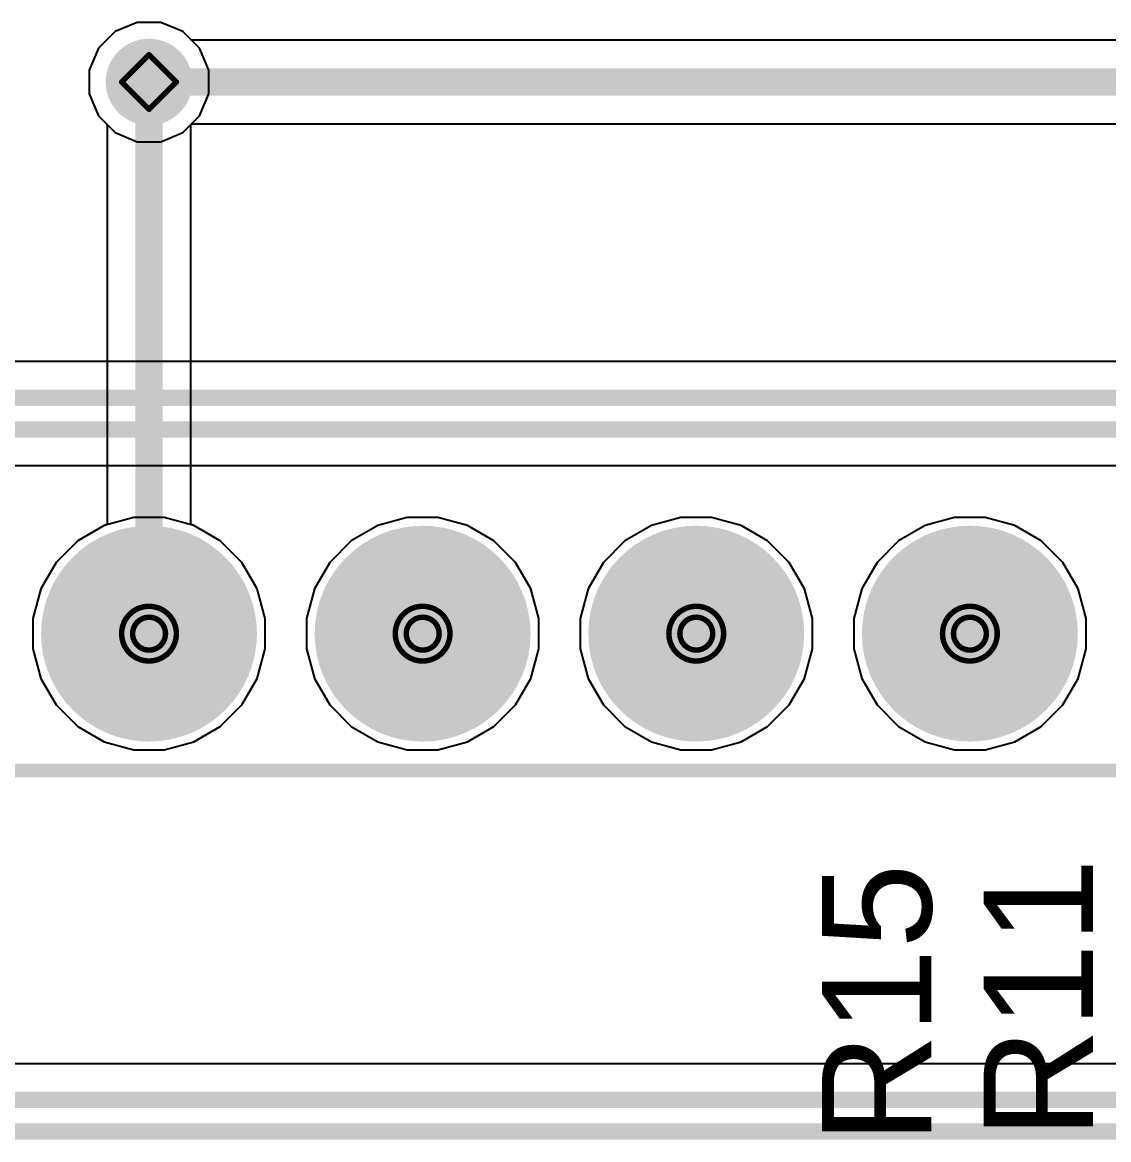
# Model space of a CAD drawing. Header units: inches. Extents: x -31 to 249, y -28 to 261.
# Drawn here: x 59.58 to 69.66, y 34.67 to 45.05 of the extents above; entities that cross this region are included whole.
import ezdxf

# ---------------------------------------------------------------- set-up
doc = ezdxf.new("R2010")
doc.units = ezdxf.units.IN
for name, color, linetype in [('Bottom Layer', 5, 'Continuous'), ('Bottom Solder', 6, 'Continuous'), ('Drill Drawing', 1, 'Continuous'), ('Mechanical 13', 56, 'Continuous'), ('Multi-Layer', 9, 'Continuous'), ('Pad Holes', 156, 'Continuous'), ('Top Layer', 1, 'Continuous'), ('Top Overlay', 2, 'Continuous'), ('Top Solder', 216, 'Continuous'), ('Via Holes', 16, 'Continuous')]:
    doc.layers.add(name, color=color, linetype=linetype)
doc.styles.add('Arial', font='', dxfattribs={"height": 0.2})
doc.styles.get('Arial').set_extended_font_data('Arial')

# ---------------------------------------------------------------- blocks, each defined once
blk = doc.blocks.new('A000005_17')
at = {"layer": 'Bottom Layer'}
h = blk.add_hatch(color=5, dxfattribs=at)
edge = h.paths.add_edge_path()
edge.add_arc((-7.62, 7.62), 0.9, 0, 360)
h = blk.add_hatch(color=5, dxfattribs=at)
edge = h.paths.add_edge_path()
edge.add_arc((-7.62, 5.08), 0.9, 0, 360)
h = blk.add_hatch(color=5, dxfattribs=at)
edge = h.paths.add_edge_path()
edge.add_arc((-7.62, 2.54), 0.9, 0, 360)
h = blk.add_hatch(color=5, dxfattribs=at)
edge = h.paths.add_edge_path()
edge.add_arc((-7.62, 0), 0.9, 0, 360)
at = {"layer": 'Bottom Solder'}
h = blk.add_hatch(color=6, dxfattribs=at)
edge = h.paths.add_edge_path()
edge.add_arc((-7.62, 7.62), 1.002, 0, 360)
h = blk.add_hatch(color=6, dxfattribs=at)
edge = h.paths.add_edge_path()
edge.add_arc((-7.62, 5.08), 1.002, 0, 360)
h = blk.add_hatch(color=6, dxfattribs=at)
edge = h.paths.add_edge_path()
edge.add_arc((-7.62, 2.54), 1.002, 0, 360)
h = blk.add_hatch(color=6, dxfattribs=at)
edge = h.paths.add_edge_path()
edge.add_arc((-7.62, 0), 1.002, 0, 360)
at = {"layer": 'Multi-Layer'}
h = blk.add_hatch(color=9, dxfattribs=at)
edge = h.paths.add_edge_path()
edge.add_arc((-7.62, 7.62), 0.9, 0, 360)
h = blk.add_hatch(color=9, dxfattribs=at)
edge = h.paths.add_edge_path()
edge.add_arc((-7.62, 5.08), 0.9, 0, 360)
h = blk.add_hatch(color=9, dxfattribs=at)
edge = h.paths.add_edge_path()
edge.add_arc((-7.62, 2.54), 0.9, 0, 360)
h = blk.add_hatch(color=9, dxfattribs=at)
edge = h.paths.add_edge_path()
edge.add_arc((-7.62, 0), 0.9, 0, 360)
at = {"layer": 'Pad Holes'}
h = blk.add_hatch(color=7, dxfattribs=at)
edge = h.paths.add_edge_path()
edge.add_arc((-7.62, 7.62), 0.5, 0, 360)
h = blk.add_hatch(color=7, dxfattribs=at)
edge = h.paths.add_edge_path()
edge.add_arc((-7.62, 5.08), 0.5, 0, 360)
h = blk.add_hatch(color=7, dxfattribs=at)
edge = h.paths.add_edge_path()
edge.add_arc((-7.62, 2.54), 0.5, 0, 360)
h = blk.add_hatch(color=7, dxfattribs=at)
edge = h.paths.add_edge_path()
edge.add_arc((-7.62, 0), 0.5, 0, 360)
at = {"layer": 'Top Layer'}
h = blk.add_hatch(color=1, dxfattribs=at)
edge = h.paths.add_edge_path()
edge.add_arc((-7.62, 7.62), 0.9, 0, 360)
h = blk.add_hatch(color=1, dxfattribs=at)
edge = h.paths.add_edge_path()
edge.add_arc((-7.62, 5.08), 0.9, 0, 360)
h = blk.add_hatch(color=1, dxfattribs=at)
edge = h.paths.add_edge_path()
edge.add_arc((-7.62, 2.54), 0.9, 0, 360)
h = blk.add_hatch(color=1, dxfattribs=at)
edge = h.paths.add_edge_path()
edge.add_arc((-7.62, 0), 0.9, 0, 360)
at = {"layer": 'Top Solder'}
h = blk.add_hatch(color=216, dxfattribs=at)
edge = h.paths.add_edge_path()
edge.add_arc((-7.62, 7.62), 1.002, 0, 360)
h = blk.add_hatch(color=216, dxfattribs=at)
edge = h.paths.add_edge_path()
edge.add_arc((-7.62, 5.08), 1.002, 0, 360)
h = blk.add_hatch(color=216, dxfattribs=at)
edge = h.paths.add_edge_path()
edge.add_arc((-7.62, 2.54), 1.002, 0, 360)
h = blk.add_hatch(color=216, dxfattribs=at)
edge = h.paths.add_edge_path()
edge.add_arc((-7.62, 0), 1.002, 0, 360)
at = {"layer": 'Mechanical 13'}
blk.add_lwpolyline([(-8.89, 21.59, 0.127, 0.127, 0), (-8.89, -21.59, 0.127, 0.127, 0)], format="xyseb", dxfattribs=at)
at = {"layer": 'Top Overlay'}
blk.add_lwpolyline([(-8.89, 21.59, 0.127, 0.127, 0), (-8.89, -21.59, 0.127, 0.127, 0)], format="xyseb", dxfattribs=at)

msp = doc.modelspace()

# ---------------------------------------------------------------- hatches: boundary and pattern name
at = {"layer": 'Bottom Layer'}
h = msp.add_hatch(color=5, dxfattribs=at)
edge = h.paths.add_edge_path()
edge.add_arc((60.753, 44.491), 0.3, 0, 360)
at = {"layer": 'Bottom Solder'}
h = msp.add_hatch(color=6, dxfattribs=at)
edge = h.paths.add_edge_path()
edge.add_arc((60.753, 44.491), 0.402, 0, 360)
at = {"layer": 'Top Layer'}
h = msp.add_hatch(color=1, dxfattribs=at)
edge = h.paths.add_edge_path()
edge.add_arc((60.753, 44.491), 0.3, 0, 360)
at = {"layer": 'Top Solder'}
h = msp.add_hatch(color=216, dxfattribs=at)
edge = h.paths.add_edge_path()
edge.add_arc((60.753, 44.491), 0.402, 0, 360)
at = {"layer": 'Via Holes'}
h = msp.add_hatch(color=7, dxfattribs=at)
edge = h.paths.add_edge_path()
edge.add_arc((60.753, 44.491), 0.15, 0, 360)

# ---------------------------------------------------------------- linework, layer by layer
at = {"layer": 'Bottom Layer'}
for p, q in [((60.643, 45.045), (60.439, 44.961)), ((60.863, 45.045), (60.643, 45.045)), ((61.067, 44.961), (60.863, 45.045)), ((60.439, 44.961), (60.284, 44.805)), ((61.223, 44.805), (61.067, 44.961)), ((60.284, 44.805), (60.199, 44.601)), ((61.307, 44.601), (61.223, 44.805)), ((60.199, 44.601), (60.199, 44.381)), ((61.307, 44.381), (61.307, 44.601)), ((60.199, 44.381), (60.284, 44.177)), ((61.223, 44.177), (61.307, 44.381)), ((60.284, 44.177), (60.365, 44.096)), ((60.365, 44.096), (60.365, 40.382)), ((61.142, 44.096), (61.223, 44.177)), ((61.142, 40.382), (61.142, 44.096)), ((60.337, 40.374), (60.091, 40.232)), ((60.365, 40.382), (60.337, 40.374)), ((61.169, 40.374), (61.142, 40.382)), ((61.415, 40.232), (61.169, 40.374)), ((62.877, 40.374), (62.631, 40.232)), ((63.151, 40.448), (62.877, 40.374)), ((63.435, 40.448), (63.151, 40.448)), ((63.709, 40.374), (63.435, 40.448)), ((63.955, 40.232), (63.709, 40.374)), ((65.417, 40.374), (65.171, 40.232)), ((65.691, 40.448), (65.417, 40.374)), ((65.975, 40.448), (65.691, 40.448)), ((66.249, 40.374), (65.975, 40.448)), ((66.495, 40.232), (66.249, 40.374)), ((67.957, 40.374), (67.711, 40.232)), ((68.231, 40.448), (67.957, 40.374)), ((68.515, 40.448), (68.231, 40.448)), ((68.789, 40.374), (68.515, 40.448)), ((69.035, 40.232), (68.789, 40.374)), ((60.091, 40.232), (59.891, 40.032)), ((61.616, 40.032), (61.415, 40.232)), ((62.631, 40.232), (62.431, 40.032)), ((64.156, 40.032), (63.955, 40.232)), ((65.171, 40.232), (64.971, 40.032)), ((66.696, 40.032), (66.495, 40.232)), ((67.711, 40.232), (67.511, 40.032)), ((69.236, 40.032), (69.035, 40.232)), ((59.891, 40.032), (59.749, 39.786)), ((61.758, 39.786), (61.616, 40.032)), ((62.431, 40.032), (62.289, 39.786)), ((64.298, 39.786), (64.156, 40.032)), ((64.971, 40.032), (64.829, 39.786)), ((66.838, 39.786), (66.696, 40.032)), ((67.511, 40.032), (67.369, 39.786)), ((69.378, 39.786), (69.236, 40.032)), ((59.749, 39.786), (59.675, 39.512)), ((61.831, 39.512), (61.758, 39.786)), ((62.289, 39.786), (62.215, 39.512)), ((64.371, 39.512), (64.298, 39.786)), ((64.829, 39.786), (64.755, 39.512)), ((66.911, 39.512), (66.838, 39.786)), ((67.369, 39.786), (67.295, 39.512)), ((69.451, 39.512), (69.378, 39.786)), ((59.675, 39.512), (59.675, 39.228)), ((61.831, 39.228), (61.831, 39.512)), ((62.215, 39.512), (62.215, 39.228)), ((64.371, 39.228), (64.371, 39.512)), ((64.755, 39.512), (64.755, 39.228)), ((66.911, 39.228), (66.911, 39.512)), ((67.295, 39.512), (67.295, 39.228)), ((69.451, 39.228), (69.451, 39.512)), ((59.675, 39.228), (59.749, 38.954)), ((61.758, 38.954), (61.831, 39.228)), ((62.215, 39.228), (62.289, 38.954)), ((64.298, 38.954), (64.371, 39.228)), ((64.755, 39.228), (64.829, 38.954)), ((66.838, 38.954), (66.911, 39.228)), ((67.295, 39.228), (67.369, 38.954)), ((69.378, 38.954), (69.451, 39.228)), ((59.749, 38.954), (59.891, 38.708)), ((61.616, 38.708), (61.758, 38.954)), ((62.289, 38.954), (62.431, 38.708)), ((64.156, 38.708), (64.298, 38.954)), ((64.829, 38.954), (64.971, 38.708)), ((66.696, 38.708), (66.838, 38.954)), ((67.369, 38.954), (67.511, 38.708)), ((69.236, 38.708), (69.378, 38.954)), ((59.891, 38.708), (60.091, 38.508)), ((61.415, 38.508), (61.616, 38.708)), ((62.431, 38.708), (62.631, 38.508)), ((63.955, 38.508), (64.156, 38.708)), ((64.971, 38.708), (65.171, 38.508)), ((66.495, 38.508), (66.696, 38.708)), ((67.511, 38.708), (67.711, 38.508)), ((69.035, 38.508), (69.236, 38.708)), ((60.091, 38.508), (60.337, 38.366)), ((61.169, 38.366), (61.415, 38.508)), ((62.631, 38.508), (62.877, 38.366)), ((63.709, 38.366), (63.955, 38.508)), ((65.171, 38.508), (65.417, 38.366)), ((66.249, 38.366), (66.495, 38.508)), ((67.711, 38.508), (67.957, 38.366)), ((68.789, 38.366), (69.035, 38.508)), ((60.337, 38.366), (60.611, 38.292)), ((60.611, 38.292), (60.895, 38.292)), ((60.895, 38.292), (61.169, 38.366)), ((62.877, 38.366), (63.151, 38.292)), ((63.151, 38.292), (63.435, 38.292)), ((63.435, 38.292), (63.709, 38.366)), ((65.417, 38.366), (65.691, 38.292)), ((65.691, 38.292), (65.975, 38.292)), ((65.975, 38.292), (66.249, 38.366)), ((67.957, 38.366), (68.231, 38.292)), ((68.231, 38.292), (68.515, 38.292)), ((68.515, 38.292), (68.789, 38.366)), ((105.818, 35.377), (22.451, 35.377))]:
    msp.add_line(p, q, dxfattribs=at)
for points in [[(60.753, 39.37, 0.254, 0.254, 0), (60.753, 44.491, 0.254, 0.254, 0)], [(22.311, 35.041, 0.152, 0.152, 0), (105.958, 35.041, 0.152, 0.152, 0)], [(22.19, 34.749, 0.152, 0.152, 0), (106.079, 34.749, 0.152, 0.152, 0)]]:
    msp.add_lwpolyline(points, format="xyseb", dxfattribs=at)
for points in [[(60.69, 44.491, 0.127, 0.127, 1), (60.817, 44.491, 0.127, 0.127, 1)], [(60.69, 39.37, 0.127, 0.127, 1), (60.817, 39.37, 0.127, 0.127, 1)]]:
    msp.add_lwpolyline(points, format="xyseb", close=True, dxfattribs=at)
at = {"layer": 'Drill Drawing'}
for points in [[(60.499, 44.491, 0.0508, 0.0508, 0), (60.753, 44.745, 0.0508, 0.0508, 0)], [(60.753, 44.745, 0.0508, 0.0508, 0), (61.007, 44.491, 0.0508, 0.0508, 0)], [(60.499, 44.491, 0.0508, 0.0508, 0), (60.753, 44.237, 0.0508, 0.0508, 0)], [(60.753, 44.237, 0.0508, 0.0508, 0), (61.007, 44.491, 0.0508, 0.0508, 0)]]:
    msp.add_lwpolyline(points, format="xyseb", dxfattribs=at)
for points in [[(60.741, 44.745, 0.0254, 0.0254, 1), (60.766, 44.745, 0.0254, 0.0254, 1)], [(60.741, 44.745, 0.0254, 0.0254, 1), (60.766, 44.745, 0.0254, 0.0254, 1)], [(60.487, 44.491, 0.0254, 0.0254, 1), (60.512, 44.491, 0.0254, 0.0254, 1)], [(60.487, 44.491, 0.0254, 0.0254, 1), (60.512, 44.491, 0.0254, 0.0254, 1)], [(60.995, 44.491, 0.0254, 0.0254, 1), (61.02, 44.491, 0.0254, 0.0254, 1)], [(60.995, 44.491, 0.0254, 0.0254, 1), (61.02, 44.491, 0.0254, 0.0254, 1)], [(60.741, 44.237, 0.0254, 0.0254, 1), (60.766, 44.237, 0.0254, 0.0254, 1)], [(60.741, 44.237, 0.0254, 0.0254, 1), (60.766, 44.237, 0.0254, 0.0254, 1)], [(61.007, 39.37, 0.0508, 0.0508, 1), (60.499, 39.37, 0.0508, 0.0508, 1)], [(63.547, 39.37, 0.0508, 0.0508, 1), (63.039, 39.37, 0.0508, 0.0508, 1)], [(66.087, 39.37, 0.0508, 0.0508, 1), (65.579, 39.37, 0.0508, 0.0508, 1)], [(68.627, 39.37, 0.0508, 0.0508, 1), (68.119, 39.37, 0.0508, 0.0508, 1)], [(60.906, 39.37, 0.0508, 0.0508, 1), (60.601, 39.37, 0.0508, 0.0508, 1)], [(63.446, 39.37, 0.0508, 0.0508, 1), (63.141, 39.37, 0.0508, 0.0508, 1)], [(65.986, 39.37, 0.0508, 0.0508, 1), (65.681, 39.37, 0.0508, 0.0508, 1)], [(68.526, 39.37, 0.0508, 0.0508, 1), (68.221, 39.37, 0.0508, 0.0508, 1)], [(60.487, 39.37, 0.0254, 0.0254, 1), (60.512, 39.37, 0.0254, 0.0254, 1)], [(60.588, 39.37, 0.0254, 0.0254, 1), (60.614, 39.37, 0.0254, 0.0254, 1)], [(60.893, 39.37, 0.0254, 0.0254, 1), (60.918, 39.37, 0.0254, 0.0254, 1)], [(60.995, 39.37, 0.0254, 0.0254, 1), (61.02, 39.37, 0.0254, 0.0254, 1)], [(63.027, 39.37, 0.0254, 0.0254, 1), (63.052, 39.37, 0.0254, 0.0254, 1)], [(63.128, 39.37, 0.0254, 0.0254, 1), (63.154, 39.37, 0.0254, 0.0254, 1)], [(63.433, 39.37, 0.0254, 0.0254, 1), (63.458, 39.37, 0.0254, 0.0254, 1)], [(63.535, 39.37, 0.0254, 0.0254, 1), (63.56, 39.37, 0.0254, 0.0254, 1)], [(65.567, 39.37, 0.0254, 0.0254, 1), (65.592, 39.37, 0.0254, 0.0254, 1)], [(65.668, 39.37, 0.0254, 0.0254, 1), (65.694, 39.37, 0.0254, 0.0254, 1)], [(65.973, 39.37, 0.0254, 0.0254, 1), (65.998, 39.37, 0.0254, 0.0254, 1)], [(66.075, 39.37, 0.0254, 0.0254, 1), (66.1, 39.37, 0.0254, 0.0254, 1)], [(68.107, 39.37, 0.0254, 0.0254, 1), (68.132, 39.37, 0.0254, 0.0254, 1)], [(68.208, 39.37, 0.0254, 0.0254, 1), (68.234, 39.37, 0.0254, 0.0254, 1)], [(68.513, 39.37, 0.0254, 0.0254, 1), (68.538, 39.37, 0.0254, 0.0254, 1)], [(68.615, 39.37, 0.0254, 0.0254, 1), (68.64, 39.37, 0.0254, 0.0254, 1)]]:
    msp.add_lwpolyline(points, format="xyseb", close=True, dxfattribs=at)
at = {"layer": 'Top Layer'}
for p, q in [((60.643, 45.045), (60.439, 44.961)), ((60.863, 45.045), (60.643, 45.045)), ((61.067, 44.961), (60.863, 45.045)), ((60.439, 44.961), (60.284, 44.805)), ((61.148, 44.879), (61.067, 44.961)), ((86.617, 44.879), (61.148, 44.879)), ((60.284, 44.805), (60.199, 44.601)), ((60.199, 44.601), (60.199, 44.381)), ((60.199, 44.381), (60.284, 44.177)), ((60.284, 44.177), (60.439, 44.021)), ((61.067, 44.021), (61.148, 44.103)), ((61.148, 44.103), (83.083, 44.103)), ((60.439, 44.021), (60.643, 43.937)), ((60.863, 43.937), (61.067, 44.021)), ((60.643, 43.937), (60.863, 43.937)), ((80.458, 41.895), (44.927, 41.895)), ((44.667, 40.93), (89.379, 40.93)), ((60.337, 40.374), (60.091, 40.232)), ((60.611, 40.448), (60.337, 40.374)), ((60.895, 40.448), (60.611, 40.448)), ((61.169, 40.374), (60.895, 40.448)), ((61.415, 40.232), (61.169, 40.374)), ((62.877, 40.374), (62.631, 40.232)), ((63.151, 40.448), (62.877, 40.374)), ((63.435, 40.448), (63.151, 40.448)), ((63.709, 40.374), (63.435, 40.448)), ((63.955, 40.232), (63.709, 40.374)), ((65.417, 40.374), (65.171, 40.232)), ((65.691, 40.448), (65.417, 40.374)), ((65.975, 40.448), (65.691, 40.448)), ((66.249, 40.374), (65.975, 40.448)), ((66.495, 40.232), (66.249, 40.374)), ((67.957, 40.374), (67.711, 40.232)), ((68.231, 40.448), (67.957, 40.374)), ((68.515, 40.448), (68.231, 40.448)), ((68.789, 40.374), (68.515, 40.448)), ((69.035, 40.232), (68.789, 40.374)), ((60.091, 40.232), (59.891, 40.032)), ((61.616, 40.032), (61.415, 40.232)), ((62.631, 40.232), (62.431, 40.032)), ((64.156, 40.032), (63.955, 40.232)), ((65.171, 40.232), (64.971, 40.032)), ((66.696, 40.032), (66.495, 40.232)), ((67.711, 40.232), (67.511, 40.032)), ((69.236, 40.032), (69.035, 40.232)), ((59.891, 40.032), (59.749, 39.786)), ((61.758, 39.786), (61.616, 40.032)), ((62.431, 40.032), (62.289, 39.786)), ((64.298, 39.786), (64.156, 40.032)), ((64.971, 40.032), (64.829, 39.786)), ((66.838, 39.786), (66.696, 40.032)), ((67.511, 40.032), (67.369, 39.786)), ((69.378, 39.786), (69.236, 40.032)), ((59.749, 39.786), (59.675, 39.512)), ((61.831, 39.512), (61.758, 39.786)), ((62.289, 39.786), (62.215, 39.512)), ((64.371, 39.512), (64.298, 39.786)), ((64.829, 39.786), (64.755, 39.512)), ((66.911, 39.512), (66.838, 39.786)), ((67.369, 39.786), (67.295, 39.512)), ((69.451, 39.512), (69.378, 39.786)), ((59.675, 39.512), (59.675, 39.228)), ((61.831, 39.228), (61.831, 39.512)), ((62.215, 39.512), (62.215, 39.228)), ((64.371, 39.228), (64.371, 39.512)), ((64.755, 39.512), (64.755, 39.228)), ((66.911, 39.228), (66.911, 39.512)), ((67.295, 39.512), (67.295, 39.228)), ((69.451, 39.228), (69.451, 39.512)), ((59.675, 39.228), (59.749, 38.954)), ((61.758, 38.954), (61.831, 39.228)), ((62.215, 39.228), (62.289, 38.954)), ((64.298, 38.954), (64.371, 39.228)), ((64.755, 39.228), (64.829, 38.954)), ((66.838, 38.954), (66.911, 39.228)), ((67.295, 39.228), (67.369, 38.954)), ((69.378, 38.954), (69.451, 39.228)), ((59.749, 38.954), (59.891, 38.708)), ((61.616, 38.708), (61.758, 38.954)), ((62.289, 38.954), (62.431, 38.708)), ((64.156, 38.708), (64.298, 38.954)), ((64.829, 38.954), (64.971, 38.708)), ((66.696, 38.708), (66.838, 38.954)), ((67.369, 38.954), (67.511, 38.708)), ((69.236, 38.708), (69.378, 38.954)), ((59.891, 38.708), (60.091, 38.508)), ((61.415, 38.508), (61.616, 38.708)), ((62.431, 38.708), (62.631, 38.508)), ((63.955, 38.508), (64.156, 38.708)), ((64.971, 38.708), (65.171, 38.508)), ((66.495, 38.508), (66.696, 38.708)), ((67.511, 38.708), (67.711, 38.508)), ((69.035, 38.508), (69.236, 38.708)), ((60.091, 38.508), (60.337, 38.366)), ((61.169, 38.366), (61.415, 38.508)), ((62.631, 38.508), (62.877, 38.366)), ((63.709, 38.366), (63.955, 38.508)), ((65.171, 38.508), (65.417, 38.366)), ((66.249, 38.366), (66.495, 38.508)), ((67.711, 38.508), (67.957, 38.366)), ((68.789, 38.366), (69.035, 38.508)), ((60.337, 38.366), (60.611, 38.292)), ((60.611, 38.292), (60.895, 38.292)), ((60.895, 38.292), (61.169, 38.366)), ((62.877, 38.366), (63.151, 38.292)), ((63.151, 38.292), (63.435, 38.292)), ((63.435, 38.292), (63.709, 38.366)), ((65.417, 38.366), (65.691, 38.292)), ((65.691, 38.292), (65.975, 38.292)), ((65.975, 38.292), (66.249, 38.366)), ((67.957, 38.366), (68.231, 38.292)), ((68.231, 38.292), (68.515, 38.292)), ((68.515, 38.292), (68.789, 38.366))]:
    msp.add_line(p, q, dxfattribs=at)
for points in [[(60.753, 44.491, 0.254, 0.254, 0), (94.408, 44.491, 0.254, 0.254, 0)], [(44.788, 41.558, 0.152, 0.152, 0), (89.639, 41.558, 0.152, 0.152, 0)], [(44.667, 41.266, 0.152, 0.152, 0), (89.518, 41.266, 0.152, 0.152, 0)]]:
    msp.add_lwpolyline(points, format="xyseb", dxfattribs=at)
msp.add_lwpolyline([(60.69, 44.491, 0.127, 0.127, 1), (60.817, 44.491, 0.127, 0.127, 1)], format="xyseb", close=True, dxfattribs=at)

# ---------------------------------------------------------------- block references
at = {"rotation": 90}
msp.add_blockref('A000005_17', (68.373, 46.99), dxfattribs=at)

# ---------------------------------------------------------------- texts
at = {"layer": 'Top Overlay', "style": 'Arial'}
for s, p in [('R15', (68.016, 34.633)), ('R11', (69.517, 34.681))]:
    msp.add_text(s, height=1.016, rotation=90, dxfattribs=at).set_placement(p)

doc.saveas('drawing.dxf')
